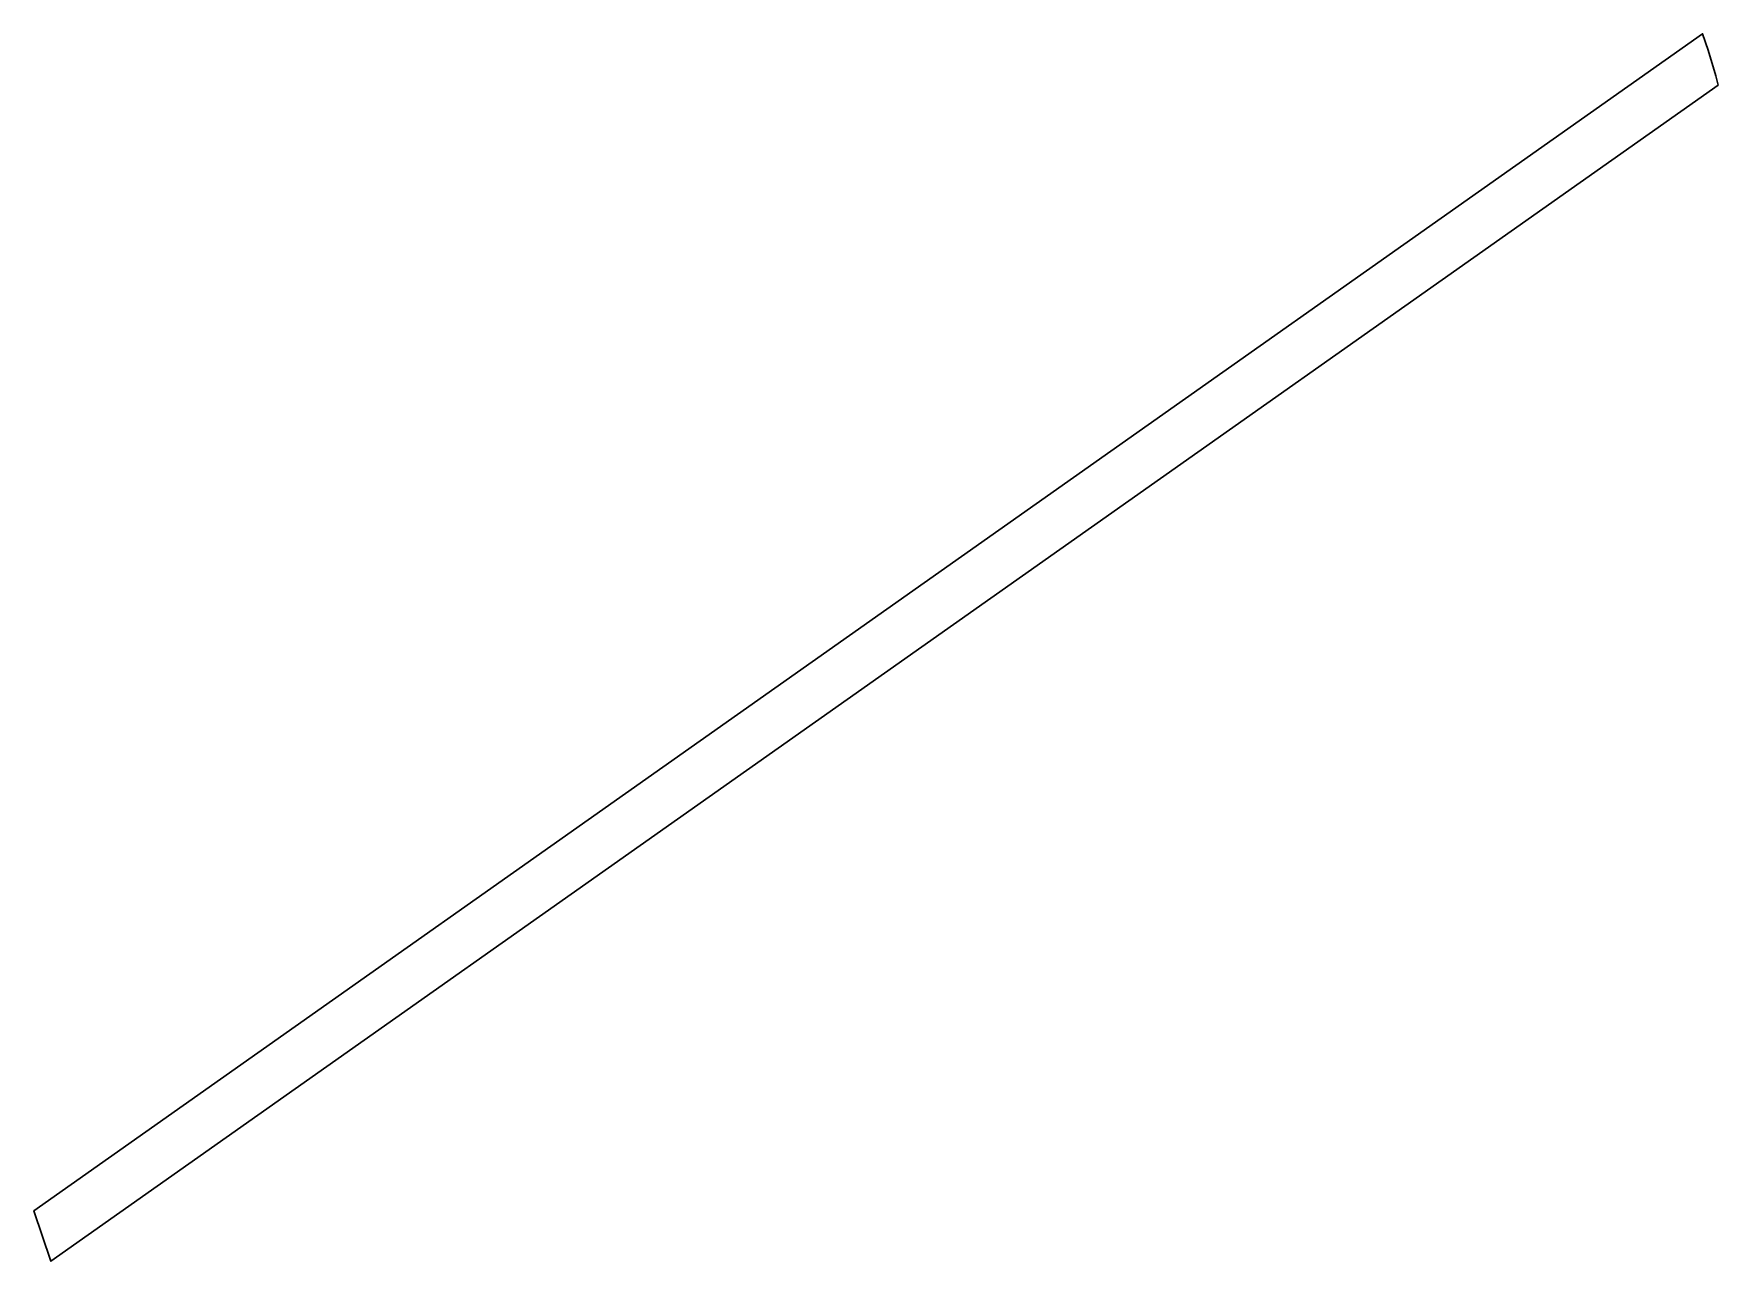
# Model space of a CAD drawing. Extents: x 613701 to 614144, y 647704 to 648027.
import ezdxf

# ---------------------------------------------------------------- set-up
doc = ezdxf.new("R2010")
doc.units = 0
doc.layers.add('_PARCELA_NOU_feb2025', color=50, linetype='Continuous')

msp = doc.modelspace()

# ---------------------------------------------------------------- linework, layer by layer
at = {"layer": '_PARCELA_NOU_feb2025'}
msp.add_lwpolyline([(614142.89, 648016), (614143.52, 648013.56), (613705.26, 647704.49), (613700.74, 647717.72), (614139.4, 648027.08), (614140.84, 648022.71)], close=True, dxfattribs=at)

doc.saveas('drawing.dxf')
